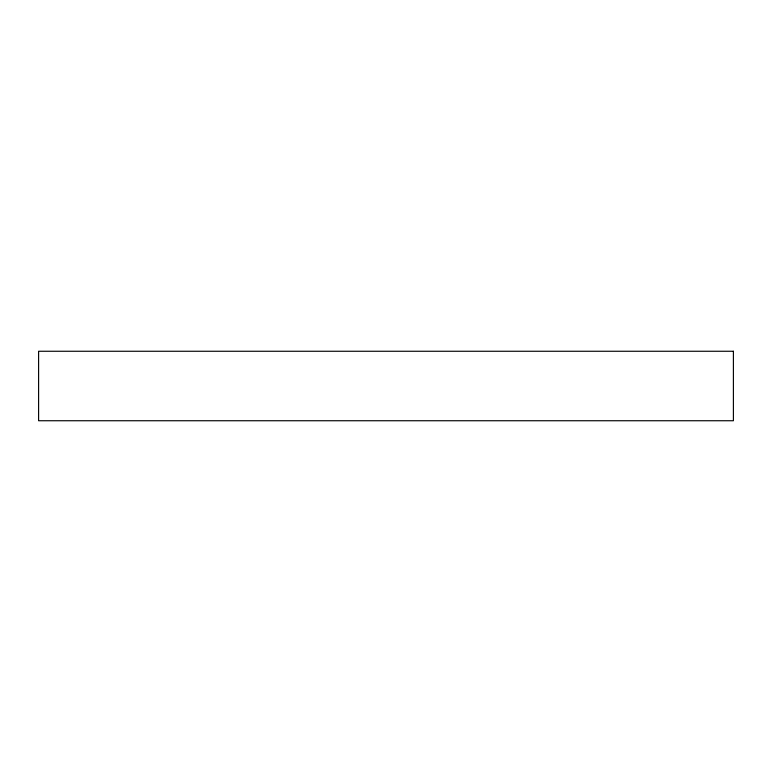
<?xml version="1.0" encoding="UTF-8"?>
<svg xmlns="http://www.w3.org/2000/svg" width="772" height="772" viewBox="0 0 772 772"><rect width="100%" height="100%" fill="white"/><g stroke="black" fill="none" stroke-linecap="round" stroke-linejoin="round"><path stroke-width="1.16" d="M733.4 351.26L38.6 351.26L38.6 420.74L733.4 420.74L733.4 351.26"/></g></svg>
